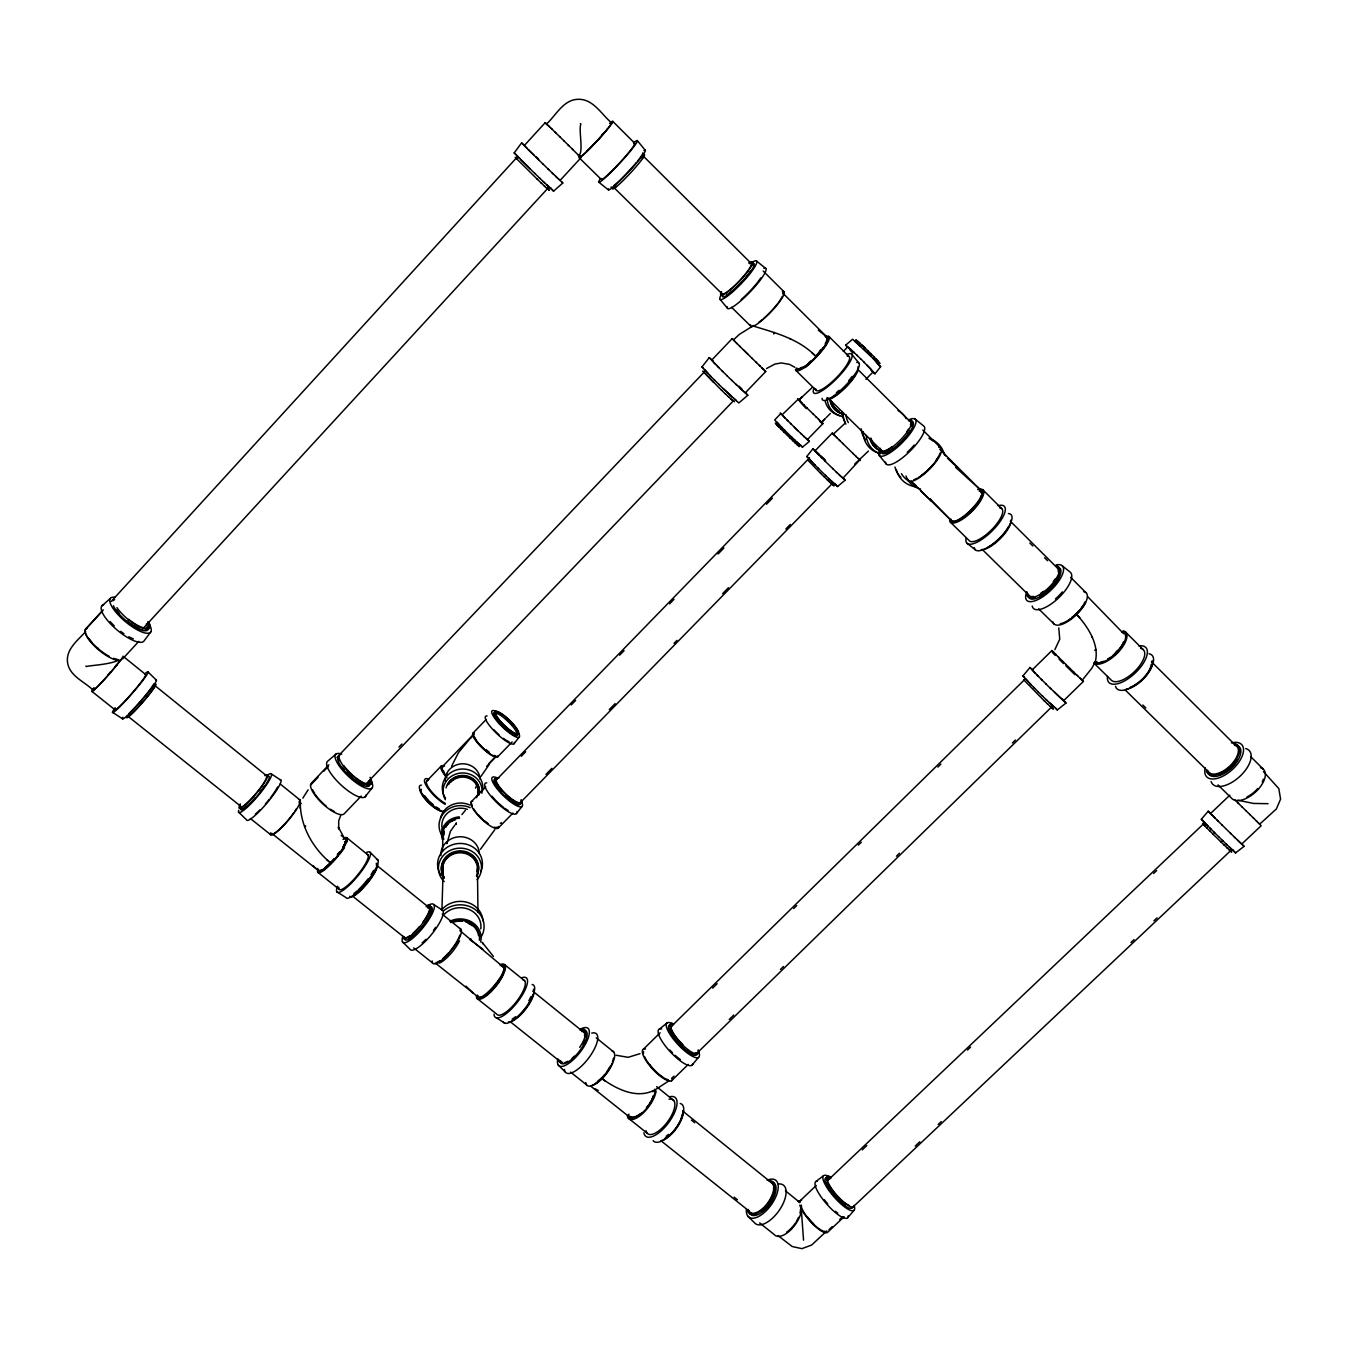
<?xml version="1.0" encoding="UTF-8"?>
<svg xmlns="http://www.w3.org/2000/svg" width="1348" height="1348" viewBox="0 0 1348 1348"><rect width="100%" height="100%" fill="white"/><g stroke="black" fill="none" stroke-linecap="round" stroke-linejoin="round"><path stroke-width="1.5" d="M803.543 1240.177L801.335 1209.881M441.925 910.203L443.256 866.141M442.447 851.447L442.97 835.187M326.772 859.653L331.018 863.293C313.359 848.92 300.655 826.947 300.301 803.88L301.345 803.357M1079.832 617.755L1076.226 613.947C1087.499 626.264 1099.412 643.889 1095.435 661.245A19.698 8.425 -43.5 0 0 1097.525 662.171M447.064 841.624L446.896 843.629L450.451 831.244L454.899 825.06M804.992 367.65A21.922 4.87 -49.7 0 0 816.197 356.681C799.28 339.022 775.875 332.922 753.229 326.048M595.041 1083.91L601.461 1078.265C615.648 1088.594 635.161 1098.721 652.651 1090.97M774.072 332.484L773.718 333.967L774.409 332.602M451.664 766.102L458.472 752.605L473.755 734.171L442.178 766.877M578.73 155.643C583.937 152.139 578.326 129.475 580.887 124.1L580.348 123.628M500.344 964.629L504.422 967.982L459.87 930.575M300.132 806.98L300.233 808.278M340.64 815.557L338.702 820.797L338.719 829.054L338.365 827.15L343.807 837.26M1085.494 602.623L1085.511 602.59A20.742 8.24 -39.8 0 1 1071.93 617.317M1095.553 661.396L1091.779 668.322L1082.208 680.235L1079.613 677.791M480.41 849.324L494.8 829.694M481.034 776.296L489.122 764.619M302.828 798.184L308.102 789.81M811.867 352.687L816.197 356.681L822.853 347.818M1054.877 649.635L1059.747 639.188L1058.753 627.882M150.875 631.74L144.219 640.704A27.449 8.711 40 0 1 115.524 628.64A27.449 8.711 40 0 1 103.695 604.797M530.253 168.989L514.178 152.914L521.609 142.905L523.984 145.062M470.317 939.859L471.008 938.933L470.048 939.708L482.803 949.194M85.817 666.097L86.323 666.552C90.299 665.289 110.637 664.665 118.826 659.947M365.055 796.904L371.745 788.31M711.171 376.682L701.954 366.959L709.25 357.608L712.704 360.607M514.009 743.708L519.216 737.103M782.16 427.72L774.662 419.986L780.863 413.482M516.402 813.569L522.148 806.34M815.338 465.363L806.778 456.5L812.945 448.749L819.264 454.613M872.83 372.166L874.987 373.8L880.648 366.69L872.965 358.349M820.865 349.705A19.563 4.347 -49.7 0 1 818.977 352.35L815.793 356.344L819.213 352.569A19.546 4.33 -45.9 0 0 821.252 350.076M461.892 814.58L465.346 810.384M691.81 1065.392L698.416 1057.472M1031.102 684.683L1022.93 675.955L1029.956 667.513L1033.427 670.596L1032.298 669.821L1051.912 650.562L1052.855 651.472M847.74 1217.665L854.194 1210.133M1208.01 826.088L1201.338 819.264L1208.246 811.193L1212.711 815.692M605.522 1081.281L601.461 1078.265M334.641 859.047L328.036 865.45A18.653 3.892 -50.4 0 1 325.205 867.792M527.085 148.398L524.305 145.533L545.199 122.668L549.563 126.83M546.547 123.982L547.355 124.707L546.547 123.982C556.084 115.271 563.464 99.432 578.359 99.297C593.322 98.926 601.461 114.428 611.486 122.735L610.863 123.409M85.581 629.044L103.139 609.835M85.632 629.449L102.667 610.812M111.193 601.478L517.211 157.059M85.665 631.605C77.965 640.216 65.85 649.096 67.518 662.256C69.186 675.938 84.368 681.532 92.978 690.008M1095.857 649.399L1094.93 650.41L1095.89 649.652M142.298 629.314L548.4 187.709M580.954 157.767L560.111 180.396L558.291 178.762M122.617 658.953L138.777 641.395M488.97 763.44L494.093 758.082M470.587 738.148L473.536 735.014M1268.03 803.694L1253.573 803.442L1237.868 800.24M713.261 361.854L711.761 360.068L732.149 338.668L733.042 339.511M328.861 764.855L311.658 782.918A22.461 7.245 42.8 0 0 321.768 802.886A22.461 7.245 42.8 0 0 343.925 814.057L361.197 796.061M318.111 777.156L312.298 783.255A19.647 6.336 42.8 0 0 311.388 784.671M323.908 771.073L328.272 766.49M336.983 757.357L704.347 371.93M399.008 747.062L401.906 744.029M366.723 783.171L733.649 400.558M739.547 387.702L745.292 392.841L765.731 371.526L763.541 369.335M797.258 369.301L797.864 368.661A21.029 4.667 -45.9 0 0 812.103 360.405M344.633 842.416L346.116 840.882M426.895 780.863L441.251 765.984M473.013 733.093L486.072 719.562M798.151 399.244L782.126 414.813L783.576 416.431M843.342 351.407L847.606 346.992L849.375 348.289M486.628 766.389L495.255 757.492M497.614 756.902L512.156 741.922M805.599 437.948L807.435 439.566L822.971 423.542L821.353 421.907M865.938 379.277L873.066 371.93L871.533 369.992M471.244 801.774L485.769 786.828M816.821 452.76L815.051 450.805L832.255 433.112L837.108 437.915M495.289 780.964L809.525 457.899M521.272 756.295L525.686 751.763M571.198 704.97L575.613 700.438M619.659 655.162L624.073 650.629M669.602 603.837L674 599.304M718.063 554.028L723.927 547.979M766.523 504.203L772.387 498.17M821.657 422.227L824.841 418.975L821.657 422.227A16.395 1.112 45.3 0 1 821.825 422.817M545.991 774.375L551.871 768.343M609.262 709.638L615.16 703.605M674.017 643.384L676.966 640.384M722.579 593.71L728.459 587.677M785.85 528.972L790.265 524.456M519.047 803.964L832.525 483.325M498.339 827.975L512.914 813.08M854.733 464.066L868.449 451.058M859.738 459.954L843.006 478.136L841.169 476.569M802.127 396.75L798.892 400.019L812.591 387.129M825.936 417.88L830.317 413.499M833.064 434.376L845.162 423.171M643.501 1049.148L660.149 1032.77M671.051 1026.738L1025.306 678.937M712.637 988.118L717.153 983.703M793.719 908.535L796.735 905.586M858.288 845.162L861.305 842.214M937.888 767.046L940.887 764.097M628.96 1114.189L628.421 1114.712A19.647 7.886 -53 0 0 641.665 1113.448A19.647 7.886 -53 0 0 655.027 1091.762M1123.609 633.644L1087.684 596.709M729.234 1019.459L733.75 1015.044M780.441 969.448L783.458 966.516M896.437 856.216L899.436 853.267M1012.415 742.967L1015.432 740.035M695.652 1054.473L1052.754 705.897M671.607 1078.434L673.983 1076.125M671.489 1080.776L688.289 1064.381M1054.338 692.08L1063.606 700.724L1083.388 681.431L1081.922 679.931M333.478 860.176L328.036 865.45M800.021 1200.883L816.248 1185.482M1210.571 813.484L1229.848 795.168M827.621 1180.562L1204.337 823.106M862.231 1149.878L866.798 1145.547M967.493 1050.025L970.543 1047.126M1153.618 873.453L1156.668 870.572M915.225 1146.103L919.808 1141.773M938.174 1124.451L941.224 1121.57M1130.989 942.488L1134.039 939.607M1153.939 920.836L1157.005 917.937M826.745 1230.96L811.664 1245.03L801.908 1248.652L792.186 1246.512L778.133 1235.678M829.037 1229.595L832.104 1226.714M839.753 1219.485L842.82 1216.604M852.003 1207.943L1231.617 849.779M844.151 1216.722L827.79 1232.139A20.928 5.914 48.9 0 1 813.636 1224.894A20.928 5.914 48.9 0 1 799.819 1205.129M1237.413 839.989L1241.727 844.067L1261.172 825.717L1258.324 822.87M733.481 339.831L739.445 334.321L753.65 325.491M543.21 181.508L553.59 191.146L562.79 182.991L561.745 181.896M101.69 606.078L110.216 598.529M669.13 1080.708L652.398 1091.61M723.236 388.561L738.805 402.968L747.803 395.284L745.848 393.009M336.174 753.936L327.884 761.013A25.882 7.987 42.9 0 0 342.24 786.069A25.882 7.987 42.9 0 0 366.066 795.017M847.606 347.464L845.702 345.122L852.627 339.224L873.976 359.225M796.837 441.992L802.481 447.182L809.322 441.419L807.536 439.448M831.514 481.067L837.529 486.544L845.112 480.191L842.921 477.782M1046.065 699.494L1057.287 709.975L1065.965 703.049L1061.921 698.584M659.442 1029.063L667.378 1022.728M1225.989 843.848L1235.543 852.913L1244.086 846.376L1241.424 843.629M815.624 1181.758L823.426 1175.793M766.506 368.543L775.066 364.011L781.402 362.966L789.574 364.398L794.899 367.347M640.014 1053.664L628.134 1057.321L616.103 1055.248M304.682 826.61L305.743 826.105L304.581 826.273M955.783 520.935L951.688 521.019L910.928 480.983M1091.695 636.357L1092.032 637.149M789.625 338.533L790.551 338.921M854.531 341.095L860.765 346.402M955.597 467.301L981.563 490.958L940.938 450.535M845.702 345.122L851.447 350.126M878.222 364.55L875.442 360.927M880.648 366.69L878.559 365.156M595.024 1088.796L598.226 1090.448M873.066 371.93L871.212 370.515M547.844 189.108L547.389 188.434M435.252 962.994L478.826 997.554M496.452 1017.858L505.028 1023.284M336.73 891.668L345.897 897.515A24.736 5.611 -50.6 0 0 366.942 881.592A24.736 5.611 -50.6 0 0 376.547 859.401M112.491 712.317L122.432 718.737M433.955 904.677L442.818 910.422M818.287 330.159L826.627 336.781M271.504 774.038L280.923 780.189M835.423 484.505L833.637 483.022M808.025 460.325L820.629 473.384M514.178 152.914L516.503 154.902M809.39 458.91L812.608 462.6M806.778 456.5L809.002 458.337M845.112 480.191L838.945 474.479M736.294 400.508L733.565 398.267M562.79 182.991L555.662 176.268M800.594 445.329L798.825 443.829M703.791 371.812L702.847 371.121L721.584 390.28M701.954 366.959L703.049 367.785M815.051 450.805L817.023 452.507M777.105 422.261L779.734 425.277M747.803 395.284L735.84 384.18M1051.524 707.548L1052.367 708.206L1051.238 706.74M809.322 441.419L803.509 435.994M1202.601 823.392L1204.944 825.953M967.021 543.244L975.345 549.816M711.761 360.068L712.721 360.843M1204.135 821.926L1205.634 823.679M734.138 1197.142L737.407 1199.754M661.042 1140.812L749.539 1211.431M128.262 716.529L241.427 806.812M352.401 895.999L404.855 937.837M510.016 1021.548L560.684 1061.954M590.795 1086.202L629.28 1116.885M271.656 833.3L318.853 870.926A20.911 4.364 -50.4 0 0 338.045 855.104A20.911 4.364 -50.4 0 0 343.015 839.416M570.592 1072.115L586.582 1084.87M628.269 1118.115L647.006 1133.061M759.649 1222.922L774.19 1234.515A20.641 10.144 -54.6 0 0 792.169 1228.416A20.641 10.144 -54.6 0 0 801.234 1205.028M91.816 691.339L114.833 709.688M413.701 947.93L432.539 962.961M476.889 998.312L496.789 1014.185A21.821 6.976 -51.8 0 0 516.773 1001.227A21.821 6.976 -51.8 0 0 523.075 979.912M250.357 818.506L270.544 834.597M317.74 872.223L338.921 889.107M1062.089 565.671L1070.194 572.142A25.831 10.026 -44 0 1 1056.95 599.405A25.831 10.026 -44 0 1 1032.214 606.061M1201.338 819.264L1203.595 821.286M598.815 182.199L608.437 189.916M1022.93 675.955L1024.059 676.881M878.188 362.208L879.991 363.505L877.851 360.978M915.157 419.127L923.768 426.052A26.69 7.633 -45.2 0 1 908.468 452.625A26.69 7.633 -45.2 0 1 885.585 462.162M596.254 1037.859L613.711 1051.962M656.644 1086.657L673.663 1100.44M785.446 1190.823L799.87 1202.5A20.641 10.144 -54.6 0 0 797.662 1201.068M122.971 656.19L145.786 674.623M442.228 914.214L460.932 929.311M504.91 964.865L524.658 980.822M280.232 784.014L300.25 800.19M347.076 838.018L368.088 855.003M682.661 1111.005L773.819 1184.622M341.162 835.406L345.981 839.299M153.638 684.582L267.629 776.633M376.193 864.91L431.529 909.58M532.713 991.083L586.262 1034.32M691.44 1120.121L694.692 1122.749M756.481 260.956L765.647 268.387M1065.965 703.049L1050.345 688.205M1244.086 846.376L1234.212 836.872M731.054 399.092L734.441 401.755M831.497 483.679L834.058 485.903L831.548 483.174M857.513 341.01L865.197 348.155M860.041 343.336L855.795 339.797L857.328 341.769M875.661 359.882L877.514 361.517M546.462 187.894L549.259 190.371L548.451 189.445M796.904 444.436L799.347 446.609L797.224 444.301M517.228 159.047L515.222 157.362L537.481 179.453M1049.772 705.981L1053.361 709.183L1052.148 707.599M312.854 865.551L317.875 870.117M728.442 396.7L731.93 399.968M860.277 460.494L857.581 457.916M947.475 458.236L957.366 467.453M832.255 484.438L826.914 479.399M1228.938 849.594L1231.634 852.071L1229.511 849.779M873.656 358.113L876.2 360.455M473.367 993.223L465.97 986.146M765.731 371.526L761.974 367.92M544.103 185.704L547.457 188.888M795.034 442.717L797.578 445.11M850.099 348.728L854.126 352.62M822.971 423.542L820.393 421.048M777.189 424.721L782.11 429.372M779.734 427.114L775.319 423.137L777.375 425.361M546.614 184.727L550.928 188.568L550.102 187.642M1047.227 703.605L1050.564 706.79M1049.435 702.712L1054.827 707.346M1083.388 681.431L1077.018 675.264M725.157 393.616L729.133 397.407M732.419 397.407L718.804 384.399M540.919 182.705L544.946 186.546M828.734 478.439L832.997 482.584M830.132 482.483L823.881 476.501M862.046 345.105L868.163 351.019M794.258 439.549L798.134 443.324M792.641 440.442L795.59 443.273M1226.781 847.538L1229.797 850.453M853.183 351.592L857.244 355.586M817.815 453.147L825.515 460.612M836.013 471.699L840.427 475.996M1229.039 846.78L1233.184 850.605L1232.594 849.948M1044.077 700.606L1047.851 704.263M539.166 177.616L544.693 183.008M537.144 179.082L541.542 183.328M800.813 433.433L804.823 437.325M721.399 390.044L725.595 394.105M552.107 172.864L557.684 178.273M731.627 380.136L736.952 385.359M781.756 428.984L784.839 432M789.877 437.797L793.012 440.847M825.481 475.339L829.778 479.551M821.151 456.315L824.993 460.039M1223.933 844.792L1227.489 848.263M832.609 468.413L837.074 472.794M791.31 436.718L795.168 440.51M548.114 125.398L552.276 129.425M920.819 490.925L931.434 501.22M1234.667 799.752L1238.559 803.526M759.312 365.342L763.035 368.964M547.861 168.753L553.59 174.347M534.735 173.353L539.992 178.509M801.74 434.376L790.535 423.474M868.651 353.328L870.741 355.333M863.276 348.627L870.606 355.805M856.772 354.996L860.563 358.821M1238.003 802.953L1242.115 806.98M818.489 419.211L821.202 421.857M855.559 455.961L858.508 458.826M755.925 362.056L760.154 366.184M1042.29 695.821L1047.025 700.556M1044.481 701.044L1023.688 679.796M551.197 128.363L555.73 132.795M1241.845 806.694L1245.956 810.687M815.776 416.566L819.146 419.868M852.88 453.349L856.317 456.702M752.032 358.282L756.498 362.629M1073.749 672.096L1077.777 676.039M1074.963 674.708L1065.965 665.912M536.015 156.621L538.627 159.148M543.21 164.237L548.703 169.612M1222.417 840.36L1227.219 845.095M534.87 173.555L520.496 159.435M1220.597 841.54L1224.439 845.314M794.326 427.198L798.151 430.905M833.165 469.02L824.74 460.78M791.748 437.207L784.469 430.096M726.993 375.721L732.099 380.692M784.671 431.798L793.669 440.644M790.063 437.999L783.778 431.866M826.021 475.945L817.983 468.076M820.646 473.35L824.1 476.754M555.123 132.188L559.875 136.839M1245.906 810.654L1250.034 814.681M816.484 417.273L813.147 414.005M813.383 414.24L806.761 407.77M853.419 453.888L842.702 443.425M1070.076 668.507L1074.255 672.601M752.302 358.534L743.489 349.941M1230.454 833.199L1235.442 838.119M537.903 159.098L543.345 164.405M559.605 136.552L564.323 141.186M1249.697 814.361L1253.809 818.371M1066.1 664.631L1070.278 668.709M744.467 350.851L748.056 354.372M1231.112 833.873L1221.726 824.673M538.475 159.62L528.281 149.645M238.545 812.018L246.549 819.854A26.337 4.364 -49.9 0 0 267.848 801.993A26.337 4.364 -49.9 0 0 279.794 779.751M1142.834 705.004L1145.817 707.936M827.992 397.845L883.513 452.423M982.153 549.361L1029.737 596.102M614.183 187.827L723.05 294.791M1125.31 690.075L1211.532 774.814M579.219 157.8L601.309 179.486M731.576 307.31L750.887 326.267M796.028 370.582L816.265 390.448M950.475 522.232L969.414 540.818A22.815 7.802 -44.6 0 0 993.51 527.759A22.815 7.802 -44.6 0 0 999.542 507.792M1038.651 608.858L1054.085 624.006M1217.985 784.907L1232.005 798.673A21.517 11.239 -42 0 0 1257.954 789.608A21.517 11.239 -42 0 0 1260.464 767.652M803.711 404.771L807.166 408.158M801.116 402.226L804.453 405.495M839.282 440.071L842.972 443.677M836.367 437.19L839.821 440.577M1062.039 660.638L1066.217 664.733M1063.555 663.57L1059.056 659.138M739.513 346.032L743.911 350.328M1218.558 836.569L1223.057 841.051M1220.85 841.826L1213.133 834.227M1045.93 683.958L1050.715 688.659M721.989 370.818L727.195 375.822M1038.061 691.794L1042.644 696.293M1253.168 817.764L1256.993 821.522M563.75 140.647L568.957 145.752M1058.365 657.032L1062.46 661.042M736.193 342.746L740.237 346.706M534.01 155.239L521.609 142.905M714.036 379.698L719.023 384.466M402.479 941.831L409.977 949.228A25.511 6.807 -51.1 0 0 432.405 933.355A25.511 6.807 -51.1 0 0 441.2 909.597M868.179 350.986L871.33 354.103M860.597 358.72L864.422 362.494M567.794 144.624L573.186 149.914M799.162 400.289L801.807 402.9M1055.349 654.05L1059.073 657.706M1217.328 820.342L1222.299 825.195M1214.11 832.238L1218.592 836.653M787.047 420.003L791.091 423.963M148.112 672.012L156.419 680.218M981.563 490.958L977.62 487.083M1256.117 820.679L1259.386 823.881M572.428 149.19L579.252 155.98M733.767 340.336L737.154 343.689M1213.571 816.602L1218.491 821.438M820.831 456.921L825.296 461.269M1041.296 679.341L1046.2 684.127M558.291 1065.072L565.334 1072.048M763.17 271.015L783.896 291.657M828.868 336.444L849.038 356.529M922.824 430.046L940.702 447.856M982.776 489.745L1001.648 508.533M612.75 121.354L634.773 143.292M1070.598 577.315L1085.966 592.615M1125.411 631.892L1143.104 649.517M1250.624 756.565L1263.194 769.085M827.638 337.725L782.649 292.954A22.124 4.213 -46.2 0 1 783.019 294.15M1263.43 771.595L1278.831 788.597L1280.566 799.128L1276.371 808.952L1259.655 824.184M643.451 156.233L752.016 264.225M857.732 369.352L912.36 423.693M1010.309 521.204L1059.208 569.85M1151.478 661.767L1235.947 745.781M1029.855 543.042L1032.821 545.991M1044.666 557.786L1047.632 560.734M1053.192 651.893L1056.276 654.943M800.409 401.519L797.628 398.755M835.035 435.876L832.255 433.112M1055.349 655.465L1052.417 652.533M1209.931 828.076L1214.7 832.761M1209.544 830.654L1213.385 834.446M781.132 426.794L785.042 430.585M790.602 437.628L796.078 443.071M780.913 429.018L784.014 432.068M717.439 366.285L722.848 371.559M814.259 464.369L818.556 468.548M1033.646 687.379L1038.348 691.945M1215.222 818.202L1208.246 811.193M709.705 375.367L714.912 380.422M747.971 1216.25L754.476 1222.754A23.809 11.441 -54.4 0 0 780.627 1208.196A23.809 11.441 -54.4 0 0 778.318 1183.999M370.262 852.458L377.895 860.058M1206.359 824.504L1211.094 829.172M784.098 417.054L788.058 420.947M817.495 453.585L821.909 457.916M1037.118 675.163L1042.156 680.117M713.631 382.444L703.892 372.149M734.913 341.448L732.149 338.668M1206.46 827.554L1210.032 831.109M863.883 362.107L870.96 369.15M1054.271 652.954L1051.912 650.562M739.041 386.185L741.838 388.881M778.487 426.558L781.335 429.405M713.665 362.477L718.905 367.633M871.094 353.934L874.245 357.052M1029.67 683.369L1034.523 688.137M547.12 124.673L545.199 122.668M1204.101 825.144L1207.151 828.211M785.496 418.386L780.222 412.96M1033.697 671.675L1038.533 676.477M578.039 154.801L580.702 157.463M819.011 455.001L812.945 448.749M849.88 349.907L852.863 352.974M550.422 187.793L553.59 191.146M866.949 365.19L874.987 373.8M795.505 442.532L797.915 444.958M519.469 158.306L516.874 155.542M776.667 424.687L779.077 427.114M715.636 364.331L709.25 357.608M1233.049 850.268L1235.543 852.913M873.824 356.698L876.705 359.613M1035.567 673.461L1029.956 667.513M708.088 373.531L704.465 369.419M930.76 499.552L930.103 498.861L951.688 521.019A21.197 5.662 -44.9 0 1 951.115 519.536M1028.305 681.785L1025.272 678.482M800.813 445.278L802.481 447.182M835.474 484.218L837.529 486.544M876.116 359.09L878.559 361.635M493.435 956.457L482.146 942.319L483.207 944.004M1062.275 699.106L1063.606 700.724M1033.461 671.253L1032.298 669.821M1055.855 708.138L1057.287 709.975M720.068 299.374L727.617 308.456M879.368 455.658L886.377 464.167M637.284 140.563L645.203 150.201M851.515 353.968L858.71 362.814M477.697 996.846L477.462 995.11A20.254 6.235 -51.7 0 0 496.3 984.899A20.254 6.235 -51.7 0 0 500.243 965.623M477.428 868.398L477.967 912.276M476.754 784.856A14.457 13.429 -2.9 0 1 475.473 788.159M444.334 772.724A14.087 3.808 43.8 0 1 443.324 770.635M445.059 774.83A15.788 4.263 43.8 0 1 443.408 766.523M495.575 756.346A15.839 3.909 43.8 0 1 480.916 746.185A15.839 3.909 43.8 0 1 473.94 733.986M495.929 755.975A15.839 2.915 42.9 0 1 494.244 755.369M489.189 752.117A15.839 2.915 42.9 0 1 486.156 749.69M475.507 738.653A15.839 2.915 42.9 0 1 474.142 736.547M446.997 777.796A17.069 4.617 43.8 0 1 444.638 766.068M440.105 810.418A15.114 4.33 43.7 0 1 422.278 794.427M421.216 792.152A15.114 4.33 43.7 0 1 421.402 789.305M445.346 803.442A17.035 4.785 43.7 0 1 429.928 789.608A17.035 4.785 43.7 0 1 428.26 780.441M439.263 808.851A16.176 4.617 43.7 0 1 436.297 807.031M433.129 804.621A16.176 4.617 43.7 0 1 429.978 801.79M428.967 800.796A16.176 4.617 43.7 0 1 424.586 795.708M445.143 804.402A19.597 5.51 43.7 0 1 426.928 786.828A19.597 5.51 43.7 0 1 429.035 779.11M443.138 811.782A18.737 5.341 43.7 0 1 424.569 797.022A18.737 5.341 43.7 0 1 421.452 785.143M443.896 811.041A16.176 4.634 43.7 0 1 430.366 804.419A16.176 4.634 43.7 0 1 420.121 789.743M445.396 774.965A15.148 4.095 43.8 0 1 442.633 767.315M447.553 784.705A16.867 15.654 -3 0 1 468.261 776.937A16.867 15.654 -3 0 1 479.046 794.949M450.889 781.992A15.755 14.626 -3 0 1 469.778 778.672A15.755 14.626 -3 0 1 477.967 794.747M465.936 776.785A15.738 14.609 -3 0 1 476.552 797.696M448.564 784.519A15.738 14.609 -3 0 1 457.764 777.206M445.346 799.701A19.512 18.114 -3 0 1 459.078 773.263A19.512 18.114 -3 0 1 481.91 793.264M445.548 798.269A20.304 18.872 -3 0 1 458.101 769.506A20.304 18.872 -3 0 1 482.719 790.164M446.104 787.923A16.85 15.637 -3 0 1 466.138 775.757A16.85 15.637 -3 0 1 479.029 794.309M445.211 780.981A17.473 16.243 -2.8 0 1 461.808 763.811A17.473 16.243 -2.8 0 1 480.09 779.178M497.985 755.739A17.12 4.229 43.8 0 1 482.146 747.854A17.12 4.229 43.8 0 1 474.26 732.79M515.559 734.845A15.232 3.522 43.9 0 1 511.566 733.194M508.87 731.374A15.232 3.522 43.9 0 1 494.396 714.322M494.716 713.378A15.232 3.522 43.9 0 1 506.814 720.27A15.232 3.522 43.9 0 1 516.891 733.582M509.039 741.737A17.153 4.044 43.9 0 1 503.411 738.367M499.013 734.778A17.153 4.044 43.9 0 1 493.688 729.521M488.38 752.521A15.199 3.741 43.8 0 1 475.574 739.277M517.666 734.256A16.311 3.774 43.9 0 1 502.821 726.521A16.311 3.774 43.9 0 1 495.104 712.384M505.348 718.636A16.311 3.774 43.9 0 1 508.449 721.466M518.963 733.834A18.889 4.364 43.9 0 1 509.628 733.144A18.889 4.364 43.9 0 1 492.256 714.086A18.889 4.364 43.9 0 1 501.742 714.946M508.887 721.079A18.889 4.364 43.9 0 1 512.257 724.55M514.38 742.394A19.731 4.651 43.9 0 1 496.334 733.144A19.731 4.651 43.9 0 1 487.083 715.957M821.218 422.598A16.395 1.112 45.3 0 1 819.854 421.604M806.357 408.697A16.395 1.112 45.3 0 1 799.431 399.749M842.77 414.021A17.692 16.901 -50.9 0 1 830.183 397.727M839.231 411.443A16.53 15.788 -50.9 0 1 831.834 401.856M841.708 416.363A20.456 19.546 -50.9 0 1 827.133 397.508M839.753 415.639A21.298 20.355 -51.1 0 1 825.246 401.401M838.877 411.123A16.513 15.772 -50.9 0 1 831.497 401.552M842.433 413.701A17.676 16.884 -50.9 0 1 829.896 398.924M501.49 822.735A17.44 4.718 44.2 0 1 500.26 823.257M443.778 839.282A17.372 16.008 -3.6 0 1 459.483 818.202M442.447 839.703A18.788 17.305 -3.6 0 1 459.398 816.905M442.734 830.756A18.569 17.136 -3.5 0 1 447.772 812.844A18.569 17.136 -3.5 0 1 467.436 809.39M443.661 835.137A16.665 15.35 -3.6 0 1 444.014 831.143A16.429 15.148 -3.6 0 0 443.728 834.985M448.968 823.038A16.665 15.35 -3.6 0 1 455.22 819.618M451.226 821.404A16.429 15.148 -3.6 0 1 455.119 819.685M442.481 836.181A21.349 19.698 -3.5 0 1 444.57 812.204A21.349 19.698 -3.5 0 1 470.182 807.705M440.543 818.067A20.321 18.771 -3.4 0 1 469.744 805.042M521.154 799.634A17.962 4.583 44.2 0 1 514.431 801.251A17.962 4.583 44.2 0 1 497.8 785.159A17.962 4.583 44.2 0 1 498.912 778.116M520.85 800.982A16.766 4.28 44.2 0 1 505.601 793.787A16.766 4.28 44.2 0 1 497.614 778.504M516.25 803.627A16.766 4.297 44.2 0 1 505.365 796.112M501.254 791.95A16.766 4.297 44.2 0 1 496.334 779.818M521.845 802.363A20.793 5.325 44.2 0 1 514.077 804.284A20.793 5.325 44.2 0 1 494.8 785.631A20.793 5.325 44.2 0 1 496.115 777.459M516.806 811.917A21.72 5.678 44.2 0 1 496.94 802.717A21.72 5.678 44.2 0 1 486.746 782.834M488.178 823.695A16.732 4.566 44.2 0 1 484.943 821.202M481.691 818.287A16.732 4.566 44.2 0 1 478.658 815.136M508.095 810.418A18.889 4.937 44.2 0 1 504.742 808.278M503.562 807.418A18.889 4.937 44.2 0 1 491.986 796.213M520.429 803.037A17.945 4.6 44.2 0 1 504.085 795.337A17.945 4.6 44.2 0 1 495.575 778.976M498.743 826.509A18.855 5.156 44.2 0 1 481.303 818.725A18.855 5.156 44.2 0 1 472.643 801.268M497.328 826.998A17.44 4.769 44.2 0 1 494.093 827.183M488.313 824.066A17.44 4.769 44.2 0 1 478.405 815.152M477.445 814.04A17.44 4.769 44.2 0 1 473.603 808.766M472.289 806.104A17.44 4.769 44.2 0 1 471.834 804.048M440.863 855.592A19.276 17.709 -3.9 0 1 459.163 836.788A19.276 17.709 -3.9 0 1 479.366 853.452M443.408 873.858A17.423 15.957 -4.1 0 1 459.129 852.812A17.423 15.957 -4.1 0 1 476.99 871.954M442.616 868.971A17.406 15.94 -4 0 1 457.646 852.189M463.695 852.34A17.406 15.94 -4 0 1 476.569 862.939M444.368 877.413A18.636 17.069 -4 0 1 447.317 855.592A18.636 17.069 -4 0 1 471.244 854.228A18.636 17.069 -4 0 1 476.535 875.593M444.334 878.205A18.653 17.086 -4.1 0 1 447.3 856.351A18.653 17.086 -4.1 0 1 471.244 855.003A18.653 17.086 -4.1 0 1 476.535 876.385M444.2 881.592A21.568 19.765 -4 0 1 444.402 854.43A21.568 19.765 -4 0 1 473.991 852.762A21.568 19.765 -4 0 1 477.125 879.722M441.2 875.459A22.444 20.574 -4 0 1 457.932 843.562A22.444 20.574 -4 0 1 480.747 871.634M848.347 422.581A19.512 18.569 -49.6 0 1 845.971 414.78M844.876 421.873A21.349 20.338 -49.7 0 1 842.197 411.528M845.87 424.098A22.427 21.366 -49.6 0 1 843.056 413.229M865.585 439.65A20.287 19.26 -48.5 0 1 861.187 428.799M878.475 449.726A19.613 18.602 -48.1 0 1 869.78 438.437M878.896 450.114A19.647 18.619 -48.1 0 1 870.185 438.825M880.379 453.888A22.714 21.534 -48.1 0 1 866.242 435.539M897.987 410.517A23.624 22.411 -48.2 0 1 906.227 418.706M879.823 453.4A23.624 22.411 -48.2 0 1 863.158 431.781M872.712 442.312A18.333 17.372 -48.1 0 1 870.993 438.066M875.897 446.306A18.35 17.389 -48.1 0 1 873.116 442.7M468.211 923.279A18.653 16.884 -4.9 0 1 472.204 925.739M974.638 506.528A18.906 6.218 -44.8 0 1 967.679 513.521M939.977 453.181A21.383 6.403 -45.1 0 1 918.477 477.462M917.213 478.186A21.383 6.403 -45.1 0 1 913.843 479.703M938.107 457.141A20.237 6.066 -45.1 0 1 935.9 460.78M932.9 464.689A20.237 6.066 -45.1 0 1 921.56 475.322M979.895 490.554A21.197 5.662 -44.9 0 1 977.873 501.709A21.197 5.662 -44.9 0 1 959.035 519.351M979.659 490.318A21.197 6.959 -44.8 0 1 971.925 510.639A21.197 6.959 -44.8 0 1 950.879 519.283M938.747 447.283A23.118 6.925 -45.1 0 1 929.783 468.919A23.118 6.925 -45.1 0 1 907.507 478.995M914.214 445.059A23.219 6.639 -45.2 0 1 907.187 452.389M910.928 421.166A22.09 6.201 -45.3 0 1 902.014 441.504A22.09 6.201 -45.3 0 1 881.154 451.546M909.361 419.599A22.09 6.167 -45.3 0 1 900.43 439.937A22.09 6.167 -45.3 0 1 879.587 450.013M909.951 419.346A25.578 7.178 -45.3 0 1 912.444 430.231A25.578 7.178 -45.3 0 1 888.029 453.973A25.578 7.178 -45.3 0 1 880.193 448.294M911.686 422.665A20.641 5.796 -45.3 0 1 912.023 426.49M909.984 430.787A20.641 5.796 -45.3 0 1 897.734 444.975M896.42 446.104A20.641 5.796 -45.3 0 1 882.822 452.136M908.468 420.677A20.641 5.763 -45.3 0 1 910.456 424.923M908.417 429.237A20.641 5.763 -45.3 0 1 906.783 431.731M892.207 446.609A20.641 5.763 -45.3 0 1 880.648 449.086M928.924 438.285A25.578 24.096 -46.3 0 1 944.476 454.883M916.589 486.881A25.578 24.096 -46.3 0 1 896.268 469.525M900.868 477.344A24.331 22.933 -46.4 0 1 894.954 466.998M930.204 439.06A24.331 22.933 -46.4 0 1 933.524 441.318M909.192 481.27A22.242 20.945 -46.3 0 1 901.458 473.687M939.708 449.272A22.562 21.214 -46 0 1 945.925 456.062M920.549 489.021A22.562 21.214 -46 0 1 905.974 475.979M916.185 485.6A20.86 19.613 -46 0 1 912.074 482.55M977.704 489.526A22.916 7.532 -44.8 0 1 974.419 508.87A22.916 7.532 -44.8 0 1 949.615 520.345M1008.473 526.765A20.203 7.026 -44.5 0 1 995.936 541.913M994.605 542.974A20.203 7.026 -44.5 0 1 988.118 547.12M981.614 495.676A20.338 6.689 -44.8 0 1 967.763 514.094M963.769 517.143A20.338 6.689 -44.8 0 1 956.659 520.766M979.12 490.958A20.338 6.689 -44.8 0 1 981.799 493.183M1008.422 513.554A25.056 8.695 -44.5 0 1 999.677 537.953A25.056 8.695 -44.5 0 1 974.334 547.676M998.127 505.736A26.235 8.964 -44.6 0 1 1002.744 517.278A26.235 8.964 -44.6 0 1 978.817 541.273A26.235 8.964 -44.6 0 1 966.246 537.7M1010.832 520.092A21.635 7.532 -44.5 0 1 1000.25 538.661A21.635 7.532 -44.5 0 1 981.209 549.714M502.484 975.278A19.175 5.897 -51.7 0 1 485.027 996.138M609.38 1067.616A17.153 6.454 -52.6 0 1 607.156 1071.357M604.46 1074.963A17.153 6.454 -52.6 0 1 598.428 1080.894M611.975 1063.505A18.771 7.06 -52.6 0 1 592.244 1085.123M981.327 495.761A20.035 6.588 -44.8 0 1 967.662 513.908M963.736 516.924A20.035 6.588 -44.8 0 1 956.743 520.496M980.67 491.717A20.035 6.588 -44.8 0 1 981.513 493.301M973.29 507.64A18.333 6.015 -44.8 0 1 968.757 512.189M1082.579 606.33A19.597 7.852 -43.9 0 1 1080.793 608.925M1079.782 610.223A19.597 7.852 -43.9 0 1 1072.486 617.384M1071.155 618.395A19.597 7.852 -43.9 0 1 1068.492 620.198M345.408 841.438A19.782 4.128 -50.4 0 1 343.066 847.033A20.068 4.179 -50.4 0 0 345.56 841.455M339.831 852.105A19.782 4.128 -50.4 0 1 337.843 854.817M334.557 858.861A19.782 4.128 -50.4 0 1 324.801 868.348M322.341 869.881A19.782 4.128 -50.4 0 1 320.571 870.404M339.191 852.34A18.08 3.774 -50.4 0 1 337.371 854.817M334.388 858.508A18.08 3.774 -50.4 0 1 325.458 867.185M459.483 940.837A19.344 5.443 -51.3 0 1 439.178 963.163M314.724 793.315A19.647 6.336 42.8 0 1 312.635 789.861M668.338 1079.714A18.552 5.51 47.1 0 1 649.635 1064.532M810.906 361.028A19.546 4.33 -45.9 0 1 808.497 363.05M802.313 367.162A19.546 4.33 -45.9 0 1 800.173 367.869M782.329 296.375A22.124 4.213 -46.2 0 1 778.925 301.918M777.948 303.233A22.124 4.213 -46.2 0 1 763.861 318.246M762.53 319.392A22.124 4.213 -46.2 0 1 758.84 322.273M826.105 337.506A21.922 4.853 -45.9 0 1 816.231 356.647A21.922 4.853 -45.9 0 1 796.837 367.92M825.128 336.596A21.922 4.87 -49.7 0 1 825.212 343.824M782.362 291.556A23.91 4.55 -46.2 0 1 770.989 311.86A23.91 4.55 -46.2 0 1 750.583 324.885M750.01 263.012A21.366 3.606 -46.4 0 1 739.479 280.772A21.366 3.606 -46.4 0 1 721.702 292.887M750.769 270.763A21.349 3.64 -46.4 0 1 746.034 276.997M744.888 278.345A21.349 3.64 -46.4 0 1 726.909 294.808M752.959 264.68A21.349 3.64 -46.4 0 1 753.229 265.758M760.778 277.907A24.028 4.229 -46.3 0 1 741.147 299.559M752.622 263.568A22.865 3.892 -46.4 0 1 741.383 282.608A22.865 3.892 -46.4 0 1 722.343 295.532M748.612 263.029A22.865 3.859 -46.4 0 1 749.117 269.651A22.865 3.859 -46.4 0 1 728.83 291.084A22.865 3.859 -46.4 0 1 721.534 291.623M749.825 263.804A26.471 4.499 -46.4 0 1 754.038 268.084A26.471 4.499 -46.4 0 1 730.245 293.965A26.471 4.499 -46.4 0 1 720.843 295.313M763.945 268.353A27.617 4.853 -46.3 0 1 750.516 291.488A27.617 4.853 -46.3 0 1 727.347 306.923M827.217 336.208A23.691 5.257 -45.9 0 1 816.551 356.9A23.691 5.257 -45.9 0 1 795.59 369.082M854.683 375.839A20.894 5.055 -45.7 0 1 839.602 392.437M837.057 394.408A20.894 5.055 -45.7 0 1 831.564 397.727M847.336 356.226A23.59 5.561 -45.7 0 1 836.973 377.103A23.59 5.561 -45.7 0 1 815.759 388.898M852.138 376.395A22.377 5.392 -45.7 0 1 848.768 380.658M839.197 390.313A22.377 5.392 -45.7 0 1 836.417 392.605M857.834 366.942A22.36 5.426 -45.7 0 1 846.477 386.556A22.36 5.426 -45.7 0 1 826.728 399.075M856.789 362.46A25.898 6.251 -45.7 0 1 845.55 385.494A25.898 6.251 -45.7 0 1 822.111 398.3M846.426 354.659A27.129 6.386 -45.7 0 1 848.65 364.061A27.129 6.386 -45.7 0 1 824.319 389.252A27.129 6.386 -45.7 0 1 814.007 388.207M827.015 338.365A21.029 4.667 -45.9 0 1 822.92 348.509M821.926 349.806A21.029 4.667 -45.9 0 1 816.046 356.563M1117.593 650.393A18.299 7.835 -43.5 0 1 1115.386 652.718M1121.991 632.06A20.523 8.779 -43.5 0 1 1117.981 651.421A20.523 8.779 -43.5 0 1 1094.862 661.716M1084.904 601.933A20.709 8.29 -43.9 0 1 1080.944 608.588M1079.866 609.953A20.709 8.29 -43.9 0 1 1072.166 617.536M1070.767 618.614A20.709 8.29 -43.9 0 1 1060.269 623.736M1123.002 630.813A22.191 9.487 -43.5 0 1 1118.688 651.758A22.191 9.487 -43.5 0 1 1093.683 662.879L1111.443 680.319A22.107 9.722 -43.3 0 0 1136.583 669.467A22.107 9.722 -43.3 0 0 1140.661 648.388M1151.209 664.396A19.58 8.728 -43.3 0 1 1130.332 687.194M1124.013 641.648A19.698 8.425 -43.5 0 1 1111.931 656.527M1110.584 657.521A19.698 8.425 -43.5 0 1 1107.888 659.273M1103.945 661.211A19.698 8.425 -43.5 0 1 1100.423 662.205M1149.018 653.729A24.264 10.801 -43.3 0 1 1142.447 679.24A24.264 10.801 -43.3 0 1 1115.521 686.301M1138.824 645.928A25.41 11.188 -43.3 0 1 1145.497 659.307A25.41 11.188 -43.3 0 1 1121.991 682.189A25.41 11.188 -43.3 0 1 1107.483 676.426M1152.085 660.79A20.961 9.335 -43.3 0 1 1144.637 677.69A20.961 9.335 -43.3 0 1 1126.136 689.165M1083.64 591.637A22.377 8.964 -43.9 0 1 1076.782 614.368A22.377 8.964 -43.9 0 1 1052.94 621.883M1059.713 573.439A19.967 7.65 -44.1 0 1 1058.652 576.725M1058.079 577.938A19.967 7.65 -44.1 0 1 1056.63 580.483M1055.754 581.78A19.967 7.65 -44.1 0 1 1039.696 596.136M1035.011 597.872A19.967 7.65 -44.1 0 1 1032.231 598.006M1057.22 567.575A19.984 7.633 -44.1 0 1 1058.247 571.973M1055.147 579.017A19.984 7.633 -44.1 0 1 1053.31 581.645M1043.504 591.334A19.984 7.633 -44.1 0 1 1040.825 593.187M1033.528 596.423A19.984 7.633 -44.1 0 1 1027.884 593.861M1057.557 567.188A21.383 8.189 -44.1 0 1 1050.682 588.604A21.383 8.189 -44.1 0 1 1028.288 596.153M1062.325 591.907A22.461 8.711 -44 0 1 1055.45 598.916M1056.091 565.739A21.383 8.155 -44.1 0 1 1047.177 589.042A21.383 8.155 -44.1 0 1 1026.906 591.89M1056.124 564.947A24.753 9.47 -44.1 0 1 1060.825 577.753A24.753 9.47 -44.1 0 1 1036.629 600.163A24.753 9.47 -44.1 0 1 1026.62 592.278M613.441 1058.197A19.816 7.431 -52.6 0 1 612.43 1061.87M610.593 1065.998A19.816 7.431 -52.6 0 1 608.942 1068.88M608.015 1070.312A19.816 7.431 -52.6 0 1 597.939 1081.349M656.105 1090.953A21.248 8.526 -53 0 1 641.665 1114.408A21.248 8.526 -53 0 1 627.359 1115.756M682.071 1114.425A18.754 7.852 -53.3 0 1 680.268 1120.66M679.645 1122.025A18.754 7.852 -53.3 0 1 671.136 1133.719M670.007 1134.763A18.754 7.852 -53.3 0 1 664.48 1138.605M669.012 1099.227A21.164 8.745 -53.2 0 1 667.732 1121.603A21.164 8.745 -53.2 0 1 646.029 1130.652M668.574 1134.342A20.068 8.374 -53.3 0 1 666.148 1136.313M680.235 1103.456A23.236 9.706 -53.3 0 1 675.971 1128.108A23.236 9.706 -53.3 0 1 653.123 1140.627M670.31 1096.632A24.331 10.043 -53.2 0 1 668.844 1122.345A24.331 10.043 -53.2 0 1 643.889 1132.741M654.471 1089.285A18.855 7.566 -53 0 1 654.488 1092.166M653.611 1095.739A18.855 7.566 -53 0 1 651.927 1099.715M651.202 1101.097A18.855 7.566 -53 0 1 649.534 1103.86M646.602 1107.854A18.855 7.566 -53 0 0 648.607 1105.225A18.586 7.448 -53 0 1 646.484 1107.668M642.204 1112.504A18.855 7.566 -53 0 1 629.786 1116.279M682.88 1110.634A20.068 8.391 -53.3 0 1 676.359 1128.529A20.068 8.391 -53.3 0 1 660.992 1140.711M698.483 1050.294A20.186 5.611 46.9 0 1 680.858 1043.217A20.186 5.611 46.9 0 1 672.77 1023.553M696.865 1052.687A18.855 5.24 46.9 0 1 695.18 1052.855M682.813 1044.649A18.855 5.24 46.9 0 1 671.961 1030.428A18.855 5.24 46.9 0 1 673.528 1024.531M693.731 1054.288A18.855 5.257 46.9 0 1 679.594 1044.329A18.855 5.257 46.9 0 1 669.518 1029.097M670.36 1026.064A18.855 5.257 46.9 0 1 672.079 1025.963M698.028 1050.159A23.371 6.504 46.9 0 1 690.867 1055.417A23.371 6.504 46.9 0 1 668.928 1032.602A23.371 6.504 46.9 0 1 672.534 1023.638M692.872 1063.892A24.416 6.925 46.9 0 1 669.13 1050.513A24.416 6.925 46.9 0 1 661.7 1028.895M680.386 1059.595A21.231 6.032 46.9 0 1 675.129 1055.299M672.484 1052.737A21.231 6.032 46.9 0 1 669.922 1050.008M697.152 1053.866A20.186 5.628 46.9 0 1 677.589 1042.729A20.186 5.628 46.9 0 1 671.321 1024.969M672.467 1079.411A21.18 6.285 47.1 0 1 651.657 1067.987A21.18 6.285 47.1 0 1 645.49 1048.946M662.879 1077.322A19.597 5.813 47.1 0 1 644.462 1056.478M643.535 1053.597A19.597 5.813 47.1 0 1 643.569 1051.491M611.908 1050.884A21.416 8.037 -52.6 0 1 605.269 1075.013A21.416 8.037 -52.6 0 1 585.757 1082.579M580.162 1030.243A19.108 6.841 -52.3 0 1 584.51 1035.719M561.156 1061.314A19.108 6.841 -52.3 0 1 559.673 1060.32M581.679 1031.473A19.108 6.858 -52.4 0 1 586.06 1036.966M585.032 1040.454A19.108 6.858 -52.4 0 1 583.212 1044.397M574.366 1056.192A19.108 6.858 -52.4 0 1 572.091 1058.281M567.761 1061.331A19.108 6.858 -52.4 0 1 564.947 1062.477M584.678 1030.243A20.456 7.33 -52.4 0 1 577.972 1052.99A20.456 7.33 -52.4 0 1 559.639 1060.455M580.735 1029.147A20.456 7.313 -52.3 0 1 579.674 1047.396M562.79 1062.342A20.456 7.313 -52.3 0 1 558.106 1059.225M580.179 1029.282A23.691 8.492 -52.4 0 1 588.351 1037.522A23.691 8.492 -52.4 0 1 569.041 1063.168A23.691 8.492 -52.4 0 1 557.752 1059.073M591.738 1033.107A24.719 8.981 -52.4 0 1 588.705 1057.995A24.719 8.981 -52.4 0 1 564.458 1069.453M339.376 852.475A18.653 3.892 -50.4 0 1 337.489 855.036M299.138 801.47A21.096 3.774 -50.1 0 1 299.155 802.953M296.425 808.749A21.096 3.774 -50.1 0 1 294.774 811.311M293.847 812.676A21.096 3.774 -50.1 0 1 274.301 833.148M346.942 840.124A20.928 4.802 -46.9 0 1 347.11 841.742M344.515 847.555A20.928 4.802 -46.9 0 1 339.763 854.093M338.618 855.458A20.928 4.802 -46.9 0 1 323.857 868.887A20.928 4.802 -46.9 0 1 317.791 868.432M299.222 799.752A22.815 4.095 -50.1 0 1 287.276 821.555A22.815 4.095 -50.1 0 1 270.611 832.896M266.584 776.296A20.372 3.235 -49.8 0 1 252.902 797.039A20.372 3.235 -49.8 0 1 240.129 805.497M264.714 785.732A20.372 3.269 -49.9 0 1 259.844 792.338M255.244 797.797A20.372 3.269 -49.9 0 1 241.882 806.896M277.587 786.962A22.899 3.791 -49.9 0 1 270.459 797.78M269.263 799.33A22.899 3.791 -49.9 0 1 265.404 803.981M260.147 809.693A22.899 3.791 -49.9 0 1 255.311 814.243M268.37 776.263A21.804 3.488 -49.9 0 1 256.491 796.735A21.804 3.488 -49.9 0 1 240.955 807.873M268.387 774.561A25.241 4.044 -49.9 0 1 258.85 794.848A25.241 4.044 -49.9 0 1 238.731 810.215M264.848 775.656A21.804 3.471 -49.8 0 1 263.585 783.879A21.804 3.471 -49.8 0 1 245.201 805.042A21.804 3.471 -49.8 0 1 240.315 803.93M370.009 777.291A21.399 6.454 42.9 0 1 356.293 778.79A21.399 6.454 42.9 0 1 340.1 754.712M370.329 779.734A20.001 6.032 42.9 0 1 362.039 781.941A20.001 6.032 42.9 0 1 343.841 765.681M370.784 780.054A24.786 7.498 42.9 0 1 363.539 787.215A24.786 7.498 42.9 0 1 338.517 764.889A24.786 7.498 42.9 0 1 341.752 754.139M368.307 784.991A19.984 6.049 42.9 0 1 366.555 785.48M363.926 784.991A19.984 6.049 42.9 0 1 346.436 772.252M344.246 769.742A19.984 6.049 42.9 0 1 342.325 767.265M338.938 760.862A19.984 6.049 42.9 0 1 338.752 758.621M368.83 781.284A19.984 6.049 42.9 0 1 369.082 783.559M369.318 785.968A21.399 6.487 42.9 0 1 348.525 774.999A21.399 6.487 42.9 0 1 338.601 756.279M334.506 811.614A20.776 6.706 42.8 0 1 330.513 809.272M326.317 806.188A20.776 6.706 42.8 0 1 315.449 794.747M343.858 838.153A22.613 4.718 -50.4 0 1 336.68 857.429A22.613 4.718 -50.4 0 1 317.673 870.42M376.008 869.089A19.95 4.55 -50.7 0 1 366.016 884.372M362.561 888.18A19.95 4.55 -50.7 0 1 353.564 895.392M366.875 854.43A22.512 4.988 -50.6 0 1 356.125 876.79A22.512 4.988 -50.6 0 1 338.803 887.27M339.898 852.29A20.068 4.179 -50.4 0 1 337.876 855.036M334.557 859.131A20.068 4.179 -50.4 0 1 324.649 868.769M322.155 870.336A20.068 4.179 -50.4 0 1 319.392 870.286M373.565 870.454A21.349 4.853 -50.6 0 1 371.121 874.532M368.021 878.93A21.349 4.853 -50.6 0 1 358.349 889.798M357.169 890.876A21.349 4.853 -50.6 0 1 353.884 893.505M376.21 863.377A21.349 4.87 -50.7 0 1 367.953 882.552A21.349 4.87 -50.7 0 1 349.755 896.302M366.454 852.509A25.898 5.746 -50.6 0 1 366.639 863.579A25.898 5.746 -50.6 0 1 344.987 888.905A25.898 5.746 -50.6 0 1 337.59 886.243M1123.71 641.648A19.411 8.307 -43.5 0 1 1113.128 655.263M1110.482 657.285A19.411 8.307 -43.5 0 1 1107.82 659.02M653.409 1095.705A18.586 7.448 -53 0 1 651.741 1099.631M651.033 1100.996A18.586 7.448 -53 0 1 649.382 1103.709M639.929 1114.071A18.586 7.448 -53 0 1 631.521 1117.054M607.493 128.835A21.686 1.55 -47.3 0 1 586.565 151.566M610.543 123.14A22.899 1.634 -47.3 0 1 597.467 140.411A22.899 1.634 -47.3 0 1 580.668 155.61M603.904 132.93A19.816 1.415 -47.3 0 1 601.865 135.305A20.422 1.449 -47.3 0 0 604.072 132.677M108.531 674.573A20.624 1.399 -48.8 0 0 110.89 671.826A20.928 1.415 -48.8 0 1 108.48 674.674A19.445 1.314 -48.8 0 0 110.637 672.029M110.603 671.978A18.855 1.281 -48.8 0 1 108.43 674.489M826.223 1231.617A18.299 5.156 49 0 1 824.184 1231.213M799.431 1202.534A20.928 5.914 48.9 0 1 801.554 1200.327M849.358 1205.516A18.619 4.937 48.6 0 1 831.126 1187.925A18.619 4.937 48.6 0 1 831.143 1177.798M845.263 1205.449A18.619 4.954 48.6 0 1 826.324 1182.752M826.375 1179.096A18.619 4.954 48.6 0 1 829.728 1179.146M837.765 1213.099A20.961 5.662 48.7 0 1 835.372 1211.279M827.807 1203.983A20.961 5.662 48.7 0 1 824.302 1199.737M852.088 1207.791A19.917 5.291 48.6 0 1 833.519 1195.019A19.917 5.291 48.6 0 1 826.897 1177.63M853.52 1206.426A19.934 5.274 48.6 0 1 833.367 1191.666A19.934 5.274 48.6 0 1 830.503 1176.838M854.093 1205.432A23.068 6.133 48.6 0 1 844.32 1206.713A23.068 6.133 48.6 0 1 824.336 1182.836A23.068 6.133 48.6 0 1 830.857 1177.663M848.263 1215.727A24.096 6.521 48.7 0 1 827.284 1204.691A24.096 6.521 48.7 0 1 817.343 1181.151M813.653 1223.933A18.569 5.24 48.9 0 1 807.233 1216.688M823.224 1231.145A19.344 5.459 48.9 0 1 802.127 1209.122M768.293 1180.663A19.698 9.369 -54.3 0 1 768.63 1202.719A19.698 9.369 -54.3 0 1 747.331 1210.268M770.365 1181.926A18.4 8.745 -54.3 0 1 766.675 1204.27A18.4 8.745 -54.3 0 1 748.224 1209.426M775.134 1189.576A18.4 8.762 -54.3 0 1 774.544 1193.25M774.156 1194.564A18.4 8.762 -54.3 0 1 761.536 1211.684M752.622 1214.144A18.4 8.762 -54.3 0 1 750.735 1212.829M771.781 1183.072A18.4 8.762 -54.3 0 1 773.701 1184.319M767.13 1180.275A22.815 10.851 -54.3 0 1 777.847 1190.52A22.815 10.851 -54.3 0 1 759.986 1215.744A22.815 10.851 -54.3 0 1 746.354 1209.611M772.455 1181.994A19.698 9.369 -54.3 0 1 770.079 1203.865A19.698 9.369 -54.3 0 1 749.926 1213.84M800.527 1209.24A19.091 9.369 -54.6 0 1 799.971 1213.082M798.521 1217.328A19.091 9.369 -54.6 0 1 796.28 1221.659M795.387 1223.057A19.091 9.369 -54.6 0 1 786.541 1232.257M1234.229 744.821A19.209 9.706 -42.3 0 1 1229.949 765.917A19.209 9.706 -42.3 0 1 1207.471 770.331M1239.351 749.505A19.192 9.722 -42.3 0 1 1239.739 752.42M1237.312 759.716A19.192 9.722 -42.3 0 1 1235.644 762.311M1234.667 763.608A19.192 9.722 -42.3 0 1 1219.266 774.729M1212.475 775.134A19.192 9.722 -42.3 0 1 1210.167 773.853M1236.386 745.141A20.557 10.413 -42.3 0 1 1231.836 767.737A20.557 10.413 -42.3 0 1 1207.757 772.438M1235.038 743.793A20.557 10.396 -42.3 0 1 1230.471 766.389A20.557 10.396 -42.3 0 1 1206.393 771.107M1231.432 742.917A23.792 12.048 -42.3 0 1 1242.485 755.301A23.792 12.048 -42.3 0 1 1218.794 777.914A23.792 12.048 -42.3 0 1 1205.297 767.871M1245.704 748.578A24.837 12.688 -42.2 0 1 1240.312 775.976A24.837 12.688 -42.2 0 1 1211.094 781.537M1263.329 779.178A19.9 10.396 -42 0 1 1262.267 781.823M1257.735 788.529A19.9 10.396 -42 0 1 1247.001 796.971M98.134 648.54A20.86 6.908 39.7 0 1 87.199 628.421M609.616 123.46A24.77 1.769 -47.3 0 1 599.759 138.103A24.77 1.769 -47.3 0 1 579.438 156.89M643.384 155.778A21.838 2.056 -47.1 0 1 642.339 158.441M616.508 186.31A21.838 2.056 -47.1 0 1 613.728 187.81M633.678 143.663A24.652 2.14 -47.2 0 1 619.911 162.552A24.652 2.14 -47.2 0 1 601.461 178.526M604.696 132.138A21.972 1.567 -47.3 0 1 602.421 134.783M642.693 152.914A23.371 2.174 -47.1 0 1 637.503 161.153M636.424 162.468A23.371 2.174 -47.1 0 1 613.896 185.603M611.908 186.984A23.371 2.174 -47.1 0 1 610.93 187.203M643.956 150.588A27.061 2.511 -47.1 0 1 628.994 171.449A27.061 2.511 -47.1 0 1 608.571 188.804M633.543 142.821A28.342 2.46 -47.2 0 1 632.128 148.954A28.342 2.46 -47.2 0 1 607.291 175.847A28.342 2.46 -47.2 0 1 600.45 178.627M643.367 154.969A23.371 2.191 -47.1 0 1 630.443 173.016A23.371 2.191 -47.1 0 1 612.784 187.995M499.636 978.749A18.063 5.561 -51.7 0 1 498.035 981.293M496.233 983.855A18.063 5.561 -51.7 0 1 494.261 986.348M459.82 935.091A20.439 5.712 -51.3 0 1 450.08 951.166M448.918 952.514A20.439 5.712 -51.3 0 1 443.02 958.327M439.751 960.77A20.439 5.712 -51.3 0 1 436.971 962.186M504.118 966.331A20.254 5.055 -50.3 0 1 497.058 982.052A20.254 5.055 -50.3 0 1 480.815 997.149M459.483 928.536A22.09 6.184 -51.3 0 1 450.333 951.604A22.09 6.184 -51.3 0 1 432.152 960.939M426.103 906.732A19.715 5.156 -51.1 0 1 422.733 922.47M419.531 926.548A19.715 5.156 -51.1 0 1 412.724 933.49M409.607 935.866A19.715 5.156 -51.1 0 1 406.995 937.281M405.04 937.635A19.715 5.156 -51.1 0 1 403.894 936.927M427.737 908.047A19.715 5.173 -51.1 0 1 427.131 919.774A19.715 5.173 -51.1 0 1 408.646 938.596M435.589 927.39A22.175 5.931 -51.1 0 1 433.433 930.491M425.968 939.32A22.175 5.931 -51.1 0 1 422.143 942.892M430.518 906.53A21.113 5.527 -51.1 0 1 421.368 928.216A21.113 5.527 -51.1 0 1 404.333 937.433M426.777 905.671A21.113 5.51 -51.1 0 1 421.452 924.779A21.113 5.51 -51.1 0 1 402.698 936.119M426.743 906.227A24.433 6.403 -51.1 0 1 432.641 912.731A24.433 6.403 -51.1 0 1 412.117 938.714A24.433 6.403 -51.1 0 1 402.884 936.405M442.885 908.518A23.034 20.894 -4.7 0 1 467.739 902.503A23.034 20.894 -4.7 0 1 482.955 921.021M443.441 910.928A24.197 21.939 -4.7 0 1 474.547 909.074A24.197 21.939 -4.7 0 1 481.404 936.557M444.318 914.214A21.046 19.091 -4.7 0 1 468.733 909.327A21.046 19.091 -4.7 0 1 480.781 928.94M449.861 921.291A21.332 19.293 -4.9 0 1 472.727 922.655A21.332 19.293 -4.9 0 1 480.629 942.033M454.04 921.998A18.923 17.12 -4.9 0 1 462.229 921.206M465.448 921.779A18.923 17.12 -4.9 0 1 478.574 935.68M450.62 922.571A19.731 17.844 -4.9 0 1 471.059 923.38A19.731 17.844 -4.9 0 1 479.366 940.23M500.984 964.325A21.905 6.74 -51.7 0 1 496.738 985.169A21.905 6.74 -51.7 0 1 476.366 996.206M532.848 994.875A19.327 6.302 -51.9 0 1 528.079 1004.985M527.152 1006.366A19.327 6.302 -51.9 0 1 514.144 1019.374M503.343 966.735A19.445 5.982 -51.7 0 1 501.052 977.199M500.293 978.53A19.445 5.982 -51.7 0 1 498.591 981.277M496.654 984.023A19.445 5.982 -51.7 0 1 494.514 986.702M481.876 997.048A19.445 5.982 -51.7 0 1 478.473 996.425M530.944 996.56A20.692 6.723 -51.9 0 1 528.854 1000.755M515.526 1016.729A20.692 6.723 -51.9 0 1 512.122 1019.122M532.123 984.512A23.961 7.785 -51.9 0 1 525.349 1008.018A23.961 7.785 -51.9 0 1 503.326 1022.155M522.114 977.637A25.09 8.021 -51.8 0 1 517.666 1001.817A25.09 8.021 -51.8 0 1 494.042 1014.218M533.404 989.264A20.692 6.74 -51.9 0 1 526.023 1008.692A20.692 6.74 -51.9 0 1 508.466 1021.885M120.932 660.234A23.826 7.886 39.8 0 1 95.152 646.72A23.826 7.886 39.8 0 1 87.367 627.865M147.96 622.237A21.214 6.588 40.1 0 1 144.573 628.016A21.214 6.588 40.1 0 1 128.616 619.271M139.788 628.758A21.197 6.622 40.1 0 1 127.083 620.939M119.264 613.407A21.197 6.622 40.1 0 1 116.417 609.684M146.443 623.888A21.197 6.622 40.1 0 1 145.55 629.6M133.334 638.8A23.876 7.583 40 0 1 128.852 636.728M123.949 633.745A23.876 7.583 40 0 1 120.612 631.336M114.26 625.876A23.876 7.583 40 0 1 110.165 621.546M148.448 627.393A22.697 7.077 40.1 0 1 133.806 626.348A22.697 7.077 40.1 0 1 113.4 605.741M112.996 600.804A22.697 7.077 40.1 0 1 114.631 599.759M147.859 621.866A26.286 8.206 40.1 0 1 143.276 632.482A26.286 8.206 40.1 0 1 115.187 611.352A26.286 8.206 40.1 0 1 115.22 597.332M149.072 622.843A22.697 7.06 40.1 0 1 139.788 627.123A22.697 7.06 40.1 0 1 116.939 607.628M117.057 659.189A22.04 7.296 39.8 0 1 113.552 658.313M109.373 656.459A22.04 7.296 39.8 0 1 97.241 647.815M92.068 642.507A22.04 7.296 39.8 0 1 89.12 638.615M153.773 685.239A22.259 1.971 -49 0 1 143.377 701.516A22.259 1.971 -49 0 1 127.066 716.243M154.397 685.306A20.793 1.837 -49 0 1 143.242 701.466A20.793 1.837 -49 0 1 127.555 716.462M155.711 680.117A25.781 2.258 -49 0 1 139.67 702.679A25.781 2.258 -49 0 1 123.005 717.203M145.567 673.225A26.994 2.207 -48.9 0 1 141.894 681.65A26.994 2.207 -48.9 0 1 118.894 707.683A26.994 2.207 -48.9 0 1 114.934 707.902M145.196 674.556A23.472 1.921 -48.9 0 1 130.419 694.978A23.472 1.921 -48.9 0 1 115.372 708.323M153.706 684.059A22.259 1.955 -49 0 1 143.461 697.792A22.259 1.955 -49 0 1 129.138 713.261M122.449 657.403A23.573 1.601 -48.8 0 1 101.285 682.897A23.573 1.601 -48.8 0 1 94.057 687.598M119.871 660.79A21.804 1.466 -48.8 0 1 101.74 682.206A21.804 1.466 -48.8 0 1 93.551 688.794M445.716 777.695A15.283 14.221 -2.7 0 1 447.047 774.19M456.247 823.139L455.944 824.251L456.247 823.139M499.131 719.613A15.232 3.505 43.9 0 0 517.767 733.363A15.232 3.505 43.9 0 0 503.512 715.384A15.232 3.505 43.9 0 0 499.131 719.613M498.591 719.394A16.311 3.758 43.9 0 0 518.542 734.121A16.311 3.758 43.9 0 0 503.276 714.861A16.311 3.758 43.9 0 0 498.591 719.394M447.957 824.016A16.665 15.35 -3.6 0 0 445.48 827.335A16.429 15.148 -3.6 0 1 447.957 824.016M115.22 666.62A20.624 1.399 -48.8 0 0 117.074 664.311A20.928 1.415 -48.8 0 1 115.288 666.603"/></g></svg>
